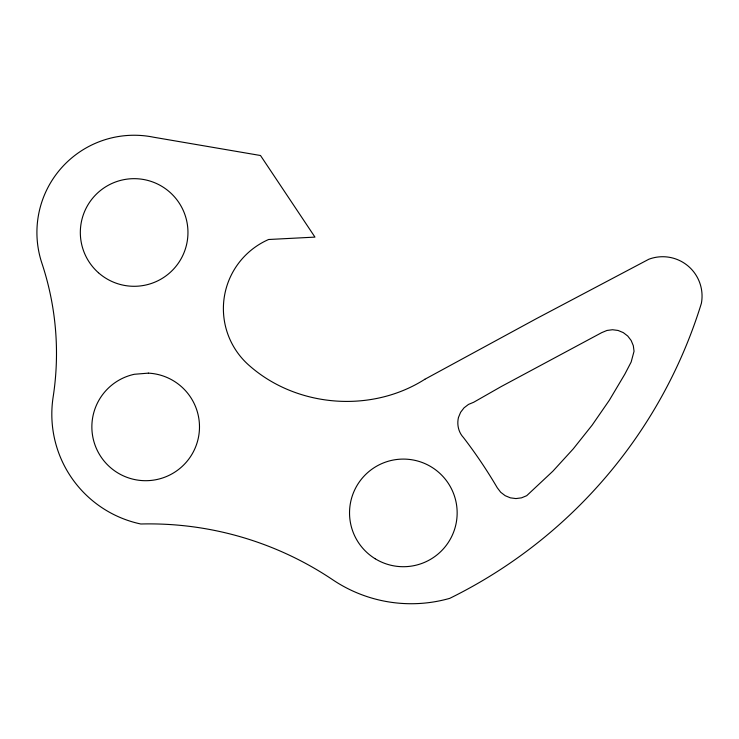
<?xml version="1.0" encoding="UTF-8"?>
<svg xmlns="http://www.w3.org/2000/svg" width="739" height="739" viewBox="0 0 739 739"><rect width="100%" height="100%" fill="white"/><g stroke="black" fill="none" stroke-linecap="round" stroke-linejoin="round"><path stroke-width="1.11" d="M458.457 417.489C456.767 424.491 458.476 432.241 463.455 437.534A488.424 488.424 0 0 1 497.301 487.814L500.719 492.276L505.18 495.693L510.372 497.846L515.942 498.576L521.512 497.846L526.704 495.693L552.837 471.233L573.27 448.859L592.133 425.156L609.352 400.224L624.834 374.174L631.161 362.018L634.044 351.256L633.314 345.686L631.161 340.494L627.744 336.033L623.282 332.615L618.09 330.462L612.52 329.733L606.95 330.462L601.758 332.615L501.162 386.589L473.681 402.265L468.489 404.418L464.027 407.845L460.609 412.297L458.457 417.489M424.879 379.255C371.625 413.212 297.447 407.623 249.884 366.082A75.489 75.489 0 0 1 268.608 239.501L314.962 237.108L260.507 155.513L153.703 137.232A97.234 97.234 0 0 0 41.883 263.167A285.901 285.901 0 0 1 53.134 397.055A112.236 112.236 0 0 0 140.816 523.997A329.003 329.003 0 0 1 332.799 579.819A140.622 140.622 0 0 0 449.728 598.359A489.338 489.338 0 0 0 701.394 303.276A39.37 39.37 0 0 0 648.851 259.232L536.514 318.592L424.879 379.255M148.373 373.14L134.369 374.276A53.808 53.808 0 0 0 102.776 459.372A53.808 53.808 0 0 0 193.248 452.037A53.808 53.808 0 0 0 148.373 373.14M98.416 272.719A53.808 53.808 0 0 0 186.856 243.307A53.808 53.808 0 0 0 117.168 181.415A53.808 53.808 0 0 0 98.416 272.719M375.218 558.776A53.808 53.808 0 0 0 457.136 514.316A53.808 53.808 0 0 0 377.675 465.607A53.808 53.808 0 0 0 375.218 558.776"/></g></svg>
